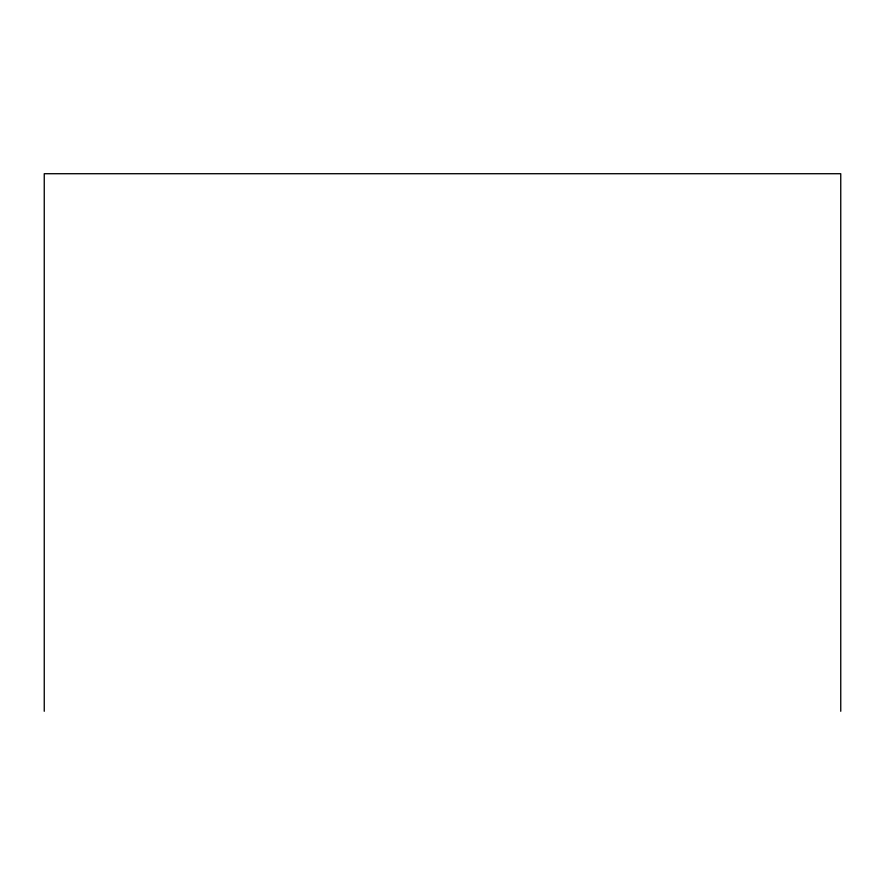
<?xml version="1.0" encoding="UTF-8"?>
<svg xmlns="http://www.w3.org/2000/svg" width="885" height="885" viewBox="0 0 885 885"><rect width="100%" height="100%" fill="white"/><g stroke="black" fill="none" stroke-linecap="round" stroke-linejoin="round"><path stroke-width="1.33" d="M840.75 711.286L840.75 173.714L44.25 173.714L44.25 711.286"/></g></svg>
